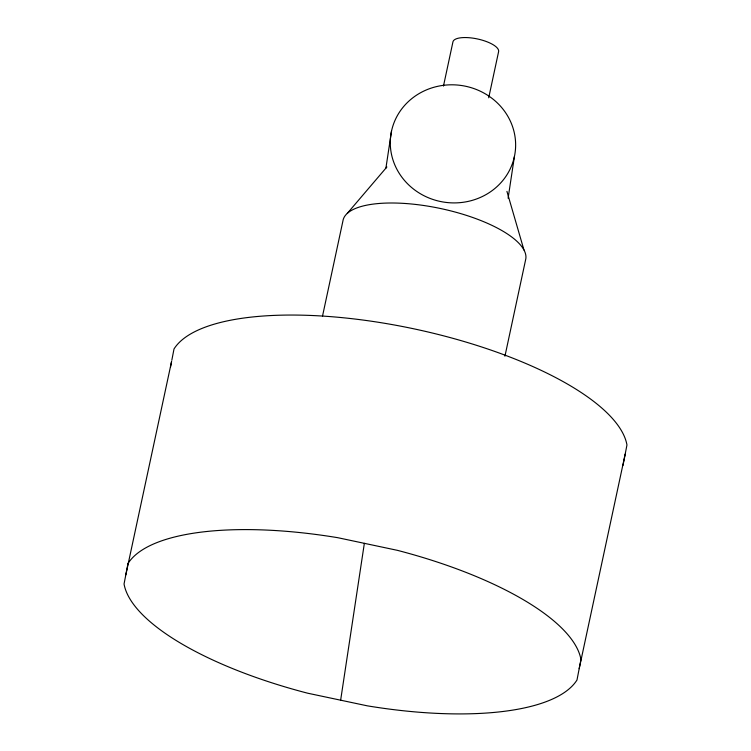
<?xml version="1.0" encoding="UTF-8"?>
<svg xmlns="http://www.w3.org/2000/svg" width="751" height="751" viewBox="0 0 751 751"><rect width="100%" height="100%" fill="white"/><g stroke="black" fill="none" stroke-linecap="round" stroke-linejoin="round"><path stroke-width="1.13" d="M385.901 168.168L391.506 131.143M340.644 700.195L364.357 543.33M508.108 198.226L514.407 156.574A62.765 58.972 8.6 0 0 432.933 87.557A62.765 58.972 8.6 0 0 411.52 187.44A62.765 58.972 8.6 0 0 514.407 156.574M170.486 367.164L171.585 361.447L125.811 574.862M171.81 360.311L174.007 348.971A233.505 79.869 12.1 0 1 413.679 328.788A233.505 79.869 12.1 0 1 626.954 444.977L622.992 465.442M322.526 316.077L342.925 220.944A93.406 31.946 12.1 0 1 439.157 208.224A93.406 31.946 12.1 0 1 525.822 258.785L504.935 356.209M443.465 86.074L452.909 42.037A23.347 7.989 12.1 0 1 476.969 38.855A23.347 7.989 12.1 0 1 498.636 51.5L488.704 97.79M579.19 668.662L625.189 454.111M347.281 213.397L386.887 166.985M506.934 191.374L523.945 249.952M128.008 563.522L124.046 583.996A233.505 79.869 12.1 0 0 307.628 693.192L367.267 705.827A233.505 79.869 12.1 0 0 576.993 679.993L580.955 659.528A233.505 79.869 12.1 0 0 397.373 550.333L337.743 537.688A233.505 79.869 12.1 0 0 128.008 563.522"/></g></svg>
